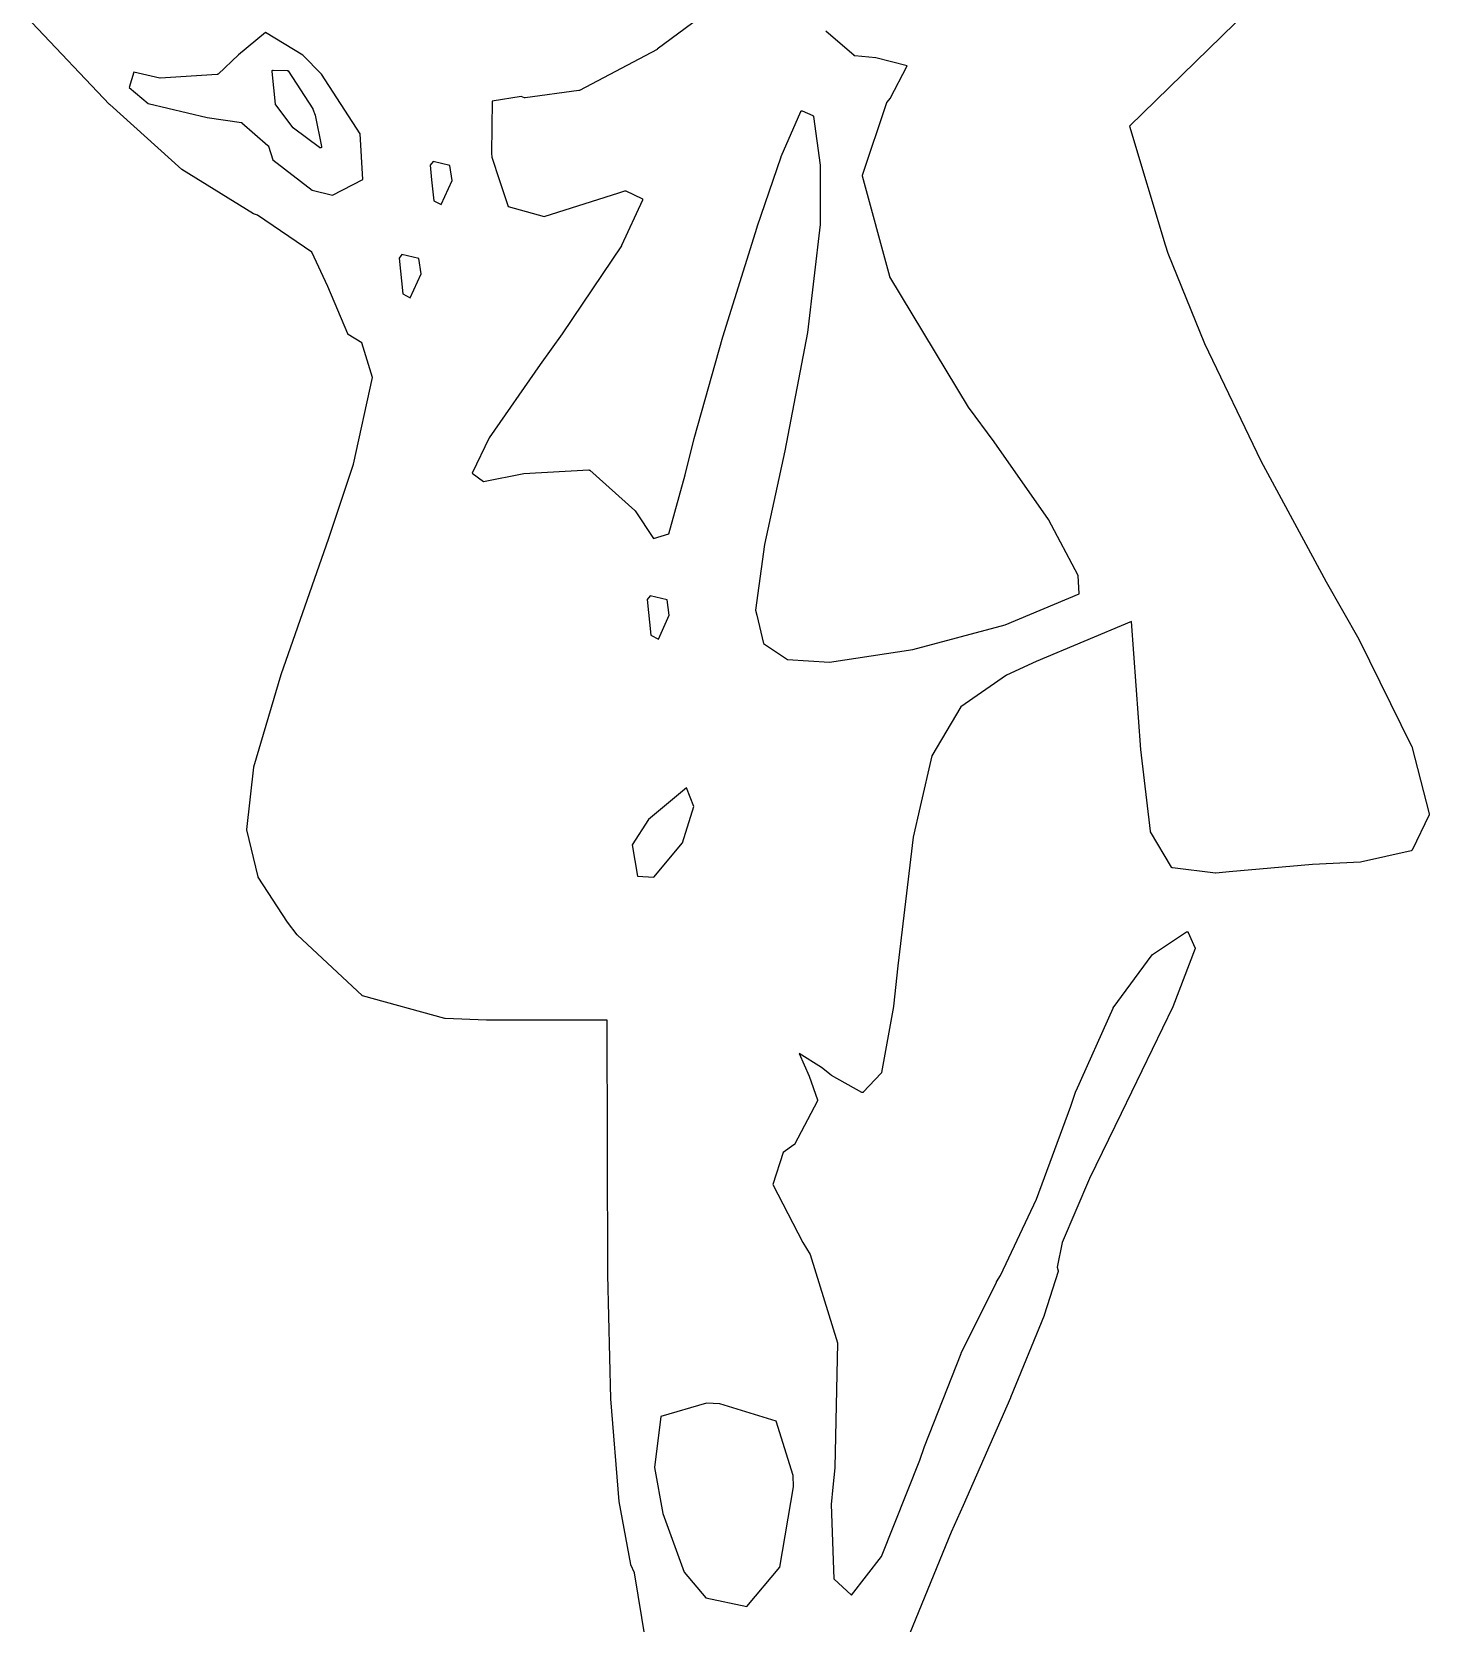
# Model space of a CAD drawing. Extents: x 69 to 231, y -99 to -49.
# Drawn here: x 105.63 to 111.35, y -87.87 to -81.35 of the extents above; entities that cross this region are included whole.
import ezdxf

# ---------------------------------------------------------------- set-up
doc = ezdxf.new("R2010")
doc.units = 0
doc.layers.add('BLACK', color=7, linetype='CONTINUOUS')

msp = doc.modelspace()

# ---------------------------------------------------------------- linework, layer by layer
at = {"layer": 'BLACK', "linetype": 'CONTINUOUS'}
for p, q in [((111.107, -80.7811), (110.125, -81.741)), ((108.537, -81.1698), (108.192, -81.4256)), ((105.95, -81.6514), (105.632, -81.3159)), ((106.588, -81.3565), (106.478, -81.4482)), ((106.741, -81.4493), (106.588, -81.3565)), ((108.998, -81.4515), (108.881, -81.3522)), ((106.478, -81.4482), (106.394, -81.5277)), ((106.817, -81.5271), (106.741, -81.4493)), ((108.191, -81.426), (107.873, -81.5943)), ((108.192, -81.4256), (108.191, -81.4256)), ((108.191, -81.4256), (108.191, -81.4258)), ((108.191, -81.4258), (108.191, -81.426)), ((108.998, -81.4518), (108.998, -81.4515)), ((108.998, -81.4515), (108.998, -81.4515)), ((108.998, -81.4515), (108.998, -81.4515)), ((108.998, -81.452), (108.998, -81.4518)), ((108.999, -81.452), (108.998, -81.452)), ((108.999, -81.4522), (108.999, -81.452)), ((108.999, -81.452), (108.999, -81.452)), ((108.999, -81.4524), (108.999, -81.4522)), ((109, -81.4525), (108.999, -81.4524)), ((108.999, -81.4524), (108.999, -81.4524)), ((108.999, -81.4524), (108.999, -81.4524)), ((109, -81.4526), (109, -81.4525)), ((109.086, -81.4609), (109, -81.4526)), ((109, -81.4526), (109, -81.4526)), ((109, -81.4526), (109, -81.4526)), ((109, -81.4526), (109, -81.4526)), ((109.214, -81.4932), (109.086, -81.4609)), ((106.049, -81.5195), (106.03, -81.5827)), ((106.156, -81.5443), (106.049, -81.5195)), ((106.615, -81.5133), (106.616, -81.5131)), ((106.615, -81.5135), (106.615, -81.5133)), ((106.615, -81.5138), (106.615, -81.5135)), ((106.615, -81.5139), (106.615, -81.5138)), ((106.615, -81.5141), (106.615, -81.5139)), ((106.615, -81.5144), (106.615, -81.5141)), ((106.615, -81.5147), (106.615, -81.5144)), ((106.615, -81.5149), (106.615, -81.5147)), ((106.615, -81.515), (106.615, -81.5149)), ((106.615, -81.5153), (106.615, -81.515)), ((106.615, -81.5156), (106.615, -81.5153)), ((106.615, -81.5158), (106.615, -81.5156)), ((106.615, -81.516), (106.615, -81.5158)), ((106.615, -81.5163), (106.615, -81.516)), ((106.615, -81.5166), (106.615, -81.5163)), ((106.615, -81.5167), (106.615, -81.5166)), ((106.629, -81.651), (106.615, -81.5167)), ((106.616, -81.5123), (106.617, -81.5121)), ((106.616, -81.5124), (106.616, -81.5123)), ((106.616, -81.5125), (106.616, -81.5124)), ((106.616, -81.5127), (106.616, -81.5125)), ((106.616, -81.513), (106.616, -81.5127)), ((106.616, -81.5131), (106.616, -81.513)), ((106.617, -81.5116), (106.618, -81.5115)), ((106.617, -81.5117), (106.617, -81.5116)), ((106.617, -81.5118), (106.617, -81.5117)), ((106.617, -81.5119), (106.617, -81.5118)), ((106.617, -81.5121), (106.617, -81.5119)), ((106.618, -81.5113), (106.619, -81.5112)), ((106.618, -81.5114), (106.618, -81.5113)), ((106.618, -81.5115), (106.618, -81.5114)), ((106.618, -81.5114), (106.618, -81.5114)), ((106.619, -81.5112), (106.62, -81.5111)), ((106.619, -81.5112), (106.619, -81.5112)), ((106.619, -81.5112), (106.619, -81.5112)), ((106.619, -81.5112), (106.619, -81.5112)), ((106.62, -81.5111), (106.677, -81.5123)), ((106.677, -81.5123), (106.677, -81.5123)), ((106.677, -81.5123), (106.677, -81.5123)), ((106.677, -81.5123), (106.678, -81.5124)), ((106.678, -81.5124), (106.678, -81.5124)), ((106.678, -81.5124), (106.678, -81.5124)), ((106.678, -81.5124), (106.678, -81.5125)), ((106.678, -81.5125), (106.679, -81.5127)), ((106.679, -81.5127), (106.679, -81.5127)), ((106.679, -81.5127), (106.679, -81.5127)), ((106.679, -81.5127), (106.679, -81.5129)), ((106.679, -81.5129), (106.68, -81.5131)), ((106.68, -81.5131), (106.68, -81.5132)), ((106.68, -81.5132), (106.68, -81.5132)), ((106.68, -81.5132), (106.68, -81.5135)), ((106.68, -81.5135), (106.68, -81.5138)), ((106.68, -81.5138), (106.68, -81.5138)), ((106.68, -81.5138), (106.68, -81.5138)), ((106.68, -81.5138), (106.681, -81.5142)), ((106.681, -81.5142), (106.681, -81.5145)), ((106.681, -81.5145), (106.782, -81.6701)), ((109.145, -81.6269), (109.214, -81.4932)), ((106.03, -81.5827), (106.108, -81.6478)), ((106.156, -81.5444), (106.156, -81.5443)), ((106.157, -81.5445), (106.156, -81.5444)), ((106.156, -81.5444), (106.156, -81.5444)), ((106.156, -81.5444), (106.156, -81.5444)), ((106.391, -81.529), (106.157, -81.5444)), ((106.157, -81.5444), (106.157, -81.5445)), ((106.157, -81.5445), (106.157, -81.5444)), ((106.157, -81.5444), (106.157, -81.5445)), ((106.392, -81.5289), (106.391, -81.529)), ((106.391, -81.529), (106.391, -81.529)), ((106.391, -81.529), (106.391, -81.529)), ((106.393, -81.5285), (106.392, -81.5286)), ((106.392, -81.5286), (106.392, -81.5287)), ((106.392, -81.5287), (106.392, -81.5288)), ((106.392, -81.5288), (106.392, -81.5288)), ((106.392, -81.5288), (106.392, -81.5289)), ((106.394, -81.528), (106.393, -81.5281)), ((106.393, -81.5281), (106.393, -81.5283)), ((106.393, -81.5283), (106.393, -81.5284)), ((106.393, -81.5284), (106.393, -81.5285)), ((106.394, -81.5277), (106.394, -81.5277)), ((106.394, -81.5277), (106.394, -81.5278)), ((106.394, -81.5278), (106.394, -81.528)), ((106.976, -81.7722), (106.817, -81.5271)), ((105.951, -81.6515), (105.95, -81.6514)), ((105.951, -81.6516), (105.951, -81.6515)), ((106.246, -81.9177), (105.951, -81.6516)), ((105.951, -81.6516), (105.951, -81.6516)), ((106.108, -81.6478), (106.349, -81.7051)), ((106.629, -81.6514), (106.629, -81.651)), ((106.629, -81.6517), (106.629, -81.6514)), ((106.629, -81.6519), (106.629, -81.6517)), ((106.629, -81.652), (106.629, -81.6519)), ((106.629, -81.6523), (106.629, -81.652)), ((106.629, -81.6527), (106.629, -81.6523)), ((106.629, -81.6528), (106.629, -81.6527)), ((106.629, -81.6529), (106.629, -81.6528)), ((106.63, -81.6532), (106.629, -81.6529)), ((106.63, -81.6535), (106.63, -81.6532)), ((106.63, -81.6536), (106.63, -81.6535)), ((106.702, -81.7469), (106.63, -81.6536)), ((107.516, -81.6383), (107.513, -81.8505)), ((107.635, -81.6194), (107.516, -81.6383)), ((107.649, -81.6244), (107.635, -81.6194)), ((107.649, -81.6245), (107.649, -81.6244)), ((107.649, -81.6244), (107.649, -81.6244)), ((107.649, -81.6246), (107.649, -81.6245)), ((107.65, -81.6246), (107.649, -81.6246)), ((107.65, -81.6247), (107.65, -81.6246)), ((107.65, -81.6246), (107.65, -81.6246)), ((107.651, -81.6247), (107.65, -81.6247)), ((107.65, -81.6247), (107.65, -81.6247)), ((107.871, -81.5949), (107.651, -81.6247)), ((107.651, -81.6247), (107.651, -81.6247)), ((107.651, -81.6247), (107.651, -81.6247)), ((107.651, -81.6247), (107.651, -81.6247)), ((107.872, -81.5947), (107.871, -81.5948)), ((107.871, -81.5948), (107.871, -81.5949)), ((107.873, -81.5944), (107.872, -81.5945)), ((107.872, -81.5945), (107.872, -81.5946)), ((107.872, -81.5946), (107.872, -81.5947)), ((107.872, -81.5947), (107.872, -81.5947)), ((107.873, -81.5943), (107.873, -81.5944)), ((109.032, -81.9414), (109.132, -81.6433)), ((109.132, -81.642), (109.133, -81.6417)), ((109.132, -81.6423), (109.132, -81.642)), ((109.132, -81.6424), (109.132, -81.6423)), ((109.132, -81.6425), (109.132, -81.6424)), ((109.132, -81.6428), (109.132, -81.6425)), ((109.132, -81.6432), (109.132, -81.6428)), ((109.132, -81.6433), (109.132, -81.6432)), ((109.133, -81.6417), (109.145, -81.6269)), ((106.349, -81.7051), (106.49, -81.7254)), ((106.782, -81.6701), (106.782, -81.6701)), ((106.782, -81.6701), (106.782, -81.6701)), ((106.782, -81.6701), (106.782, -81.6701)), ((106.782, -81.6701), (106.782, -81.6705)), ((106.782, -81.6705), (106.782, -81.671)), ((106.782, -81.671), (106.782, -81.671)), ((106.782, -81.671), (106.782, -81.671)), ((106.782, -81.671), (106.791, -81.6951)), ((106.791, -81.6951), (106.791, -81.6952)), ((106.791, -81.6952), (106.791, -81.6955)), ((106.791, -81.6955), (106.791, -81.6958)), ((106.791, -81.6958), (106.818, -81.8231)), ((108.699, -81.8651), (108.779, -81.6807)), ((108.779, -81.6798), (108.78, -81.679)), ((108.779, -81.6806), (108.779, -81.6798)), ((108.779, -81.6807), (108.779, -81.6806)), ((108.78, -81.679), (108.781, -81.6784)), ((108.781, -81.6781), (108.782, -81.678)), ((108.781, -81.6784), (108.781, -81.6781)), ((108.782, -81.6778), (108.783, -81.6777)), ((108.782, -81.678), (108.782, -81.6778)), ((108.783, -81.6777), (108.784, -81.6777)), ((108.784, -81.6777), (108.784, -81.6777)), ((108.784, -81.6777), (108.785, -81.6778)), ((108.785, -81.6778), (108.785, -81.6779)), ((108.785, -81.6779), (108.785, -81.6781)), ((108.785, -81.6781), (108.785, -81.6781)), ((108.785, -81.6781), (108.828, -81.697)), ((108.828, -81.697), (108.828, -81.697)), ((108.828, -81.697), (108.828, -81.697)), ((108.828, -81.697), (108.829, -81.6971)), ((108.829, -81.6971), (108.829, -81.6973)), ((108.829, -81.6973), (108.829, -81.6975)), ((108.829, -81.6975), (108.829, -81.6975)), ((108.829, -81.6975), (108.829, -81.6976)), ((108.829, -81.6976), (108.83, -81.6979)), ((108.83, -81.6979), (108.83, -81.6981)), ((108.83, -81.6981), (108.83, -81.6982)), ((108.83, -81.6982), (108.83, -81.6982)), ((108.83, -81.6982), (108.83, -81.6986)), ((108.83, -81.6986), (108.831, -81.6989)), ((108.831, -81.6989), (108.831, -81.699)), ((108.831, -81.699), (108.831, -81.699)), ((108.831, -81.699), (108.831, -81.6994)), ((108.831, -81.6994), (108.831, -81.6998)), ((108.831, -81.6998), (108.831, -81.6998)), ((108.831, -81.6998), (108.831, -81.6999)), ((108.831, -81.6999), (108.831, -81.7003)), ((108.831, -81.7003), (108.831, -81.7007)), ((108.831, -81.7007), (108.831, -81.7008)), ((108.831, -81.7008), (108.831, -81.7009)), ((108.831, -81.7009), (108.859, -81.9006)), ((106.49, -81.7254), (106.49, -81.7254)), ((106.49, -81.7254), (106.49, -81.7254)), ((106.49, -81.7254), (106.49, -81.7254)), ((106.49, -81.7254), (106.49, -81.7254)), ((106.49, -81.7254), (106.49, -81.7255)), ((106.49, -81.7255), (106.49, -81.7256)), ((106.49, -81.7256), (106.491, -81.7256)), ((106.491, -81.7256), (106.491, -81.7256)), ((106.491, -81.7256), (106.491, -81.7258)), ((106.491, -81.7258), (106.491, -81.726)), ((106.491, -81.726), (106.491, -81.726)), ((106.491, -81.726), (106.491, -81.726)), ((106.491, -81.726), (106.492, -81.7263)), ((106.492, -81.7263), (106.492, -81.7266)), ((106.492, -81.7266), (106.598, -81.8197)), ((106.702, -81.747), (106.702, -81.7469)), ((106.702, -81.7472), (106.702, -81.747)), ((106.703, -81.7474), (106.702, -81.7472)), ((106.703, -81.7476), (106.703, -81.7474)), ((106.703, -81.7477), (106.703, -81.7476)), ((106.703, -81.7478), (106.703, -81.7477)), ((106.703, -81.7479), (106.703, -81.7478)), ((106.81, -81.8281), (106.703, -81.7479)), ((106.987, -81.9581), (106.976, -81.7722)), ((110.125, -81.741), (110.271, -82.2265)), ((106.598, -81.8197), (106.598, -81.8197)), ((106.598, -81.8197), (106.599, -81.8199)), ((106.599, -81.8199), (106.599, -81.8201)), ((106.599, -81.8201), (106.599, -81.8203)), ((106.599, -81.8203), (106.599, -81.8204)), ((106.599, -81.8204), (106.599, -81.8207)), ((106.599, -81.8207), (106.599, -81.8209)), ((106.599, -81.8209), (106.599, -81.8211)), ((106.599, -81.8211), (106.6, -81.8213)), ((106.6, -81.8213), (106.6, -81.8216)), ((106.6, -81.8216), (106.6, -81.8218)), ((106.6, -81.8218), (106.619, -81.8786)), ((106.81, -81.8282), (106.81, -81.8281)), ((106.81, -81.8283), (106.81, -81.8282)), ((106.811, -81.8285), (106.81, -81.8283)), ((106.811, -81.8286), (106.811, -81.8285)), ((106.811, -81.8287), (106.811, -81.8286)), ((106.811, -81.8288), (106.811, -81.8287)), ((106.812, -81.829), (106.811, -81.8288)), ((106.811, -81.8288), (106.811, -81.8288)), ((106.812, -81.8291), (106.812, -81.829)), ((106.812, -81.829), (106.812, -81.829)), ((106.812, -81.829), (106.812, -81.829)), ((106.813, -81.8291), (106.812, -81.8291)), ((106.814, -81.8291), (106.813, -81.8291)), ((106.813, -81.8291), (106.813, -81.8291)), ((106.813, -81.8291), (106.813, -81.8291)), ((106.813, -81.8291), (106.813, -81.8291)), ((106.815, -81.8288), (106.814, -81.8289)), ((106.814, -81.8289), (106.814, -81.829)), ((106.814, -81.829), (106.814, -81.829)), ((106.814, -81.829), (106.814, -81.8291)), ((106.816, -81.8284), (106.815, -81.8286)), ((106.815, -81.8286), (106.815, -81.8287)), ((106.815, -81.8287), (106.815, -81.8288)), ((106.815, -81.8288), (106.815, -81.8288)), ((106.817, -81.8277), (106.816, -81.8278)), ((106.816, -81.8278), (106.816, -81.8279)), ((106.816, -81.8279), (106.816, -81.8281)), ((106.816, -81.8281), (106.816, -81.8283)), ((106.816, -81.8283), (106.816, -81.8284)), ((106.816, -81.8284), (106.816, -81.8284)), ((106.818, -81.8263), (106.817, -81.8266)), ((106.817, -81.8266), (106.817, -81.8269)), ((106.817, -81.8269), (106.817, -81.827)), ((106.817, -81.827), (106.817, -81.8272)), ((106.817, -81.8272), (106.817, -81.8274)), ((106.817, -81.8274), (106.817, -81.8277)), ((106.818, -81.8231), (106.818, -81.8232)), ((106.818, -81.8232), (106.818, -81.8233)), ((106.818, -81.8233), (106.818, -81.8235)), ((106.818, -81.8235), (106.818, -81.8238)), ((106.818, -81.8238), (106.818, -81.8241)), ((106.818, -81.8241), (106.818, -81.8243)), ((106.818, -81.8243), (106.818, -81.8244)), ((106.818, -81.8244), (106.818, -81.8248)), ((106.818, -81.8248), (106.818, -81.8251)), ((106.818, -81.8251), (106.818, -81.8253)), ((106.818, -81.8253), (106.818, -81.8254)), ((106.818, -81.8254), (106.818, -81.8257)), ((106.818, -81.8257), (106.818, -81.826)), ((106.818, -81.826), (106.818, -81.8262)), ((106.818, -81.8262), (106.818, -81.8263)), ((107.513, -81.8505), (107.515, -81.8678)), ((106.619, -81.8786), (106.78, -82.0022)), ((107.274, -81.8849), (107.262, -81.8995)), ((107.262, -81.8995), (107.268, -81.9606)), ((107.343, -81.9009), (107.274, -81.8849)), ((107.352, -81.9633), (107.343, -81.9009)), ((107.515, -81.8678), (107.546, -81.9625)), ((108.601, -82.1529), (108.699, -81.8654)), ((108.699, -81.8652), (108.699, -81.8651)), ((108.699, -81.8654), (108.699, -81.8652)), ((108.699, -81.8654), (108.699, -81.8654)), ((108.859, -81.9014), (108.858, -82.1425)), ((108.859, -81.9006), (108.859, -81.9007)), ((108.859, -81.9007), (108.859, -81.901)), ((108.859, -81.901), (108.859, -81.9014)), ((106.246, -81.9179), (106.246, -81.9177)), ((106.246, -81.9182), (106.246, -81.9179)), ((106.539, -82.0987), (106.246, -81.9182)), ((106.246, -81.9182), (106.246, -81.9182)), ((106.863, -82.0229), (106.987, -81.9581)), ((107.268, -81.9606), (107.277, -82.0455)), ((107.308, -82.0616), (107.352, -81.9633)), ((107.546, -81.9625), (107.581, -82.0686)), ((109.032, -81.9418), (109.032, -81.9414)), ((109.032, -81.9423), (109.032, -81.9418)), ((109.032, -81.9428), (109.032, -81.9423)), ((109.032, -81.9423), (109.032, -81.9423)), ((109.032, -81.9423), (109.032, -81.9423)), ((109.032, -81.9432), (109.032, -81.9428)), ((109.032, -81.9433), (109.032, -81.9432)), ((109.032, -81.9438), (109.032, -81.9433)), ((109.032, -81.9433), (109.032, -81.9433)), ((109.032, -81.9442), (109.032, -81.9438)), ((109.032, -81.9443), (109.032, -81.9442)), ((109.143, -82.3556), (109.032, -81.9443)), ((109.032, -81.9443), (109.032, -81.9443)), ((109.032, -81.9443), (109.032, -81.9443)), ((106.78, -82.0022), (106.863, -82.0229)), ((107.277, -82.0455), (107.308, -82.0616)), ((107.729, -82.1098), (108.035, -82.0135)), ((108.035, -82.0135), (108.059, -82.0052)), ((108.131, -82.0427), (108.046, -82.2289)), ((108.059, -82.0052), (108.06, -82.0051)), ((108.059, -82.0052), (108.059, -82.0052)), ((108.06, -82.005), (108.061, -82.0049)), ((108.06, -82.0051), (108.06, -82.005)), ((108.06, -82.005), (108.06, -82.005)), ((108.06, -82.005), (108.06, -82.005)), ((108.061, -82.0049), (108.061, -82.0049)), ((108.061, -82.0049), (108.061, -82.0049)), ((108.061, -82.0049), (108.061, -82.0049)), ((108.061, -82.0049), (108.062, -82.005)), ((108.062, -82.005), (108.062, -82.0051)), ((108.062, -82.0051), (108.062, -82.0051)), ((108.062, -82.0051), (108.062, -82.0051)), ((108.062, -82.0051), (108.063, -82.0052)), ((108.063, -82.0052), (108.063, -82.0054)), ((108.063, -82.0054), (108.129, -82.0361)), ((108.129, -82.0361), (108.129, -82.0361)), ((108.129, -82.0361), (108.129, -82.0361)), ((108.129, -82.0361), (108.129, -82.0361)), ((108.129, -82.0361), (108.129, -82.0364)), ((108.129, -82.0364), (108.13, -82.0366)), ((108.13, -82.0366), (108.13, -82.0366)), ((108.13, -82.0366), (108.13, -82.0366)), ((108.13, -82.0366), (108.13, -82.037)), ((108.13, -82.037), (108.13, -82.0372)), ((108.13, -82.0372), (108.131, -82.0372)), ((108.131, -82.0372), (108.131, -82.0373)), ((108.131, -82.0373), (108.131, -82.0377)), ((108.131, -82.0377), (108.131, -82.038)), ((108.131, -82.038), (108.131, -82.038)), ((108.131, -82.038), (108.131, -82.0381)), ((108.131, -82.0381), (108.131, -82.0385)), ((108.131, -82.0385), (108.132, -82.0389)), ((108.132, -82.0422), (108.131, -82.0427)), ((108.132, -82.0389), (108.132, -82.0389)), ((108.132, -82.0389), (108.132, -82.0389)), ((108.132, -82.0389), (108.132, -82.0394)), ((108.132, -82.0394), (108.132, -82.0398)), ((108.132, -82.0398), (108.132, -82.0399)), ((108.132, -82.0399), (108.132, -82.0399)), ((108.132, -82.0399), (108.132, -82.0404)), ((108.132, -82.0404), (108.132, -82.0408)), ((108.132, -82.0408), (108.132, -82.0408)), ((108.132, -82.0408), (108.132, -82.0409)), ((108.132, -82.0409), (108.132, -82.0413)), ((108.132, -82.0413), (108.132, -82.0418)), ((108.132, -82.0418), (108.132, -82.0418)), ((108.132, -82.0418), (108.132, -82.0418)), ((108.132, -82.0418), (108.132, -82.0422)), ((106.539, -82.0988), (106.539, -82.0987)), ((106.539, -82.099), (106.539, -82.0988)), ((106.539, -82.0991), (106.539, -82.099)), ((106.555, -82.1052), (106.539, -82.0991)), ((106.778, -82.2556), (106.555, -82.1052)), ((107.581, -82.0686), (107.729, -82.1098)), ((108.46, -82.6027), (108.601, -82.153)), ((108.601, -82.153), (108.601, -82.1529)), ((108.601, -82.1529), (108.601, -82.1529)), ((108.601, -82.1529), (108.601, -82.1529)), ((108.858, -82.1431), (108.807, -82.5847)), ((108.858, -82.1425), (108.858, -82.1426)), ((108.858, -82.1426), (108.858, -82.1428)), ((108.858, -82.1428), (108.858, -82.1431)), ((108.046, -82.2297), (107.966, -82.3478)), ((108.046, -82.2289), (108.046, -82.229)), ((108.046, -82.229), (108.046, -82.2293)), ((108.046, -82.2293), (108.046, -82.2297)), ((110.271, -82.2265), (110.281, -82.26)), ((106.844, -82.3968), (106.778, -82.2556)), ((107.147, -82.2659), (107.135, -82.2805)), ((107.135, -82.2805), (107.15, -82.4265)), ((107.216, -82.2819), (107.147, -82.2659)), ((107.225, -82.3443), (107.216, -82.2819)), ((110.281, -82.26), (110.431, -82.6303)), ((107.181, -82.4426), (107.225, -82.3443)), ((107.966, -82.3478), (107.802, -82.5898)), ((109.143, -82.3557), (109.143, -82.3556)), ((109.143, -82.3559), (109.143, -82.3557)), ((109.143, -82.3562), (109.143, -82.3559)), ((109.143, -82.3565), (109.143, -82.3562)), ((109.143, -82.3566), (109.143, -82.3565)), ((109.143, -82.3568), (109.143, -82.3566)), ((109.143, -82.3569), (109.143, -82.3568)), ((109.466, -82.8905), (109.143, -82.3569)), ((106.925, -82.5902), (106.844, -82.3968)), ((107.15, -82.4265), (107.181, -82.4426)), ((106.925, -82.5903), (106.925, -82.5902)), ((106.926, -82.5907), (106.925, -82.5903)), ((106.925, -82.5903), (106.925, -82.5903)), ((106.926, -82.5911), (106.926, -82.5907)), ((106.926, -82.5915), (106.926, -82.5911)), ((106.926, -82.5911), (106.926, -82.5911)), ((106.926, -82.5911), (106.926, -82.5911)), ((106.926, -82.5918), (106.926, -82.5915)), ((106.926, -82.5919), (106.926, -82.5918)), ((106.927, -82.5922), (106.926, -82.5919)), ((106.926, -82.5919), (106.926, -82.5919)), ((106.927, -82.5924), (106.927, -82.5922)), ((106.927, -82.5925), (106.927, -82.5924)), ((106.983, -82.6271), (106.927, -82.5925)), ((106.927, -82.5925), (106.927, -82.5925)), ((106.927, -82.5925), (106.927, -82.5925)), ((107.026, -82.7685), (106.983, -82.6271)), ((107.802, -82.5899), (107.712, -82.7154)), ((107.802, -82.5898), (107.802, -82.5898)), ((107.802, -82.5898), (107.802, -82.5898)), ((107.802, -82.5898), (107.802, -82.5899)), ((108.343, -83.0182), (108.46, -82.6028)), ((108.46, -82.6028), (108.46, -82.6027)), ((108.46, -82.6027), (108.46, -82.6027)), ((108.46, -82.6028), (108.46, -82.6028)), ((108.807, -82.5851), (108.714, -83.0685)), ((108.807, -82.5847), (108.807, -82.5848)), ((108.807, -82.5848), (108.807, -82.585)), ((108.807, -82.585), (108.807, -82.5851)), ((110.431, -82.6303), (110.662, -83.1102)), ((107.712, -82.7154), (107.504, -83.0162)), ((106.948, -83.1237), (107.026, -82.7685)), ((109.466, -82.8906), (109.466, -82.8905)), ((109.466, -82.8908), (109.466, -82.8906)), ((109.466, -82.8909), (109.466, -82.8908)), ((109.571, -83.0319), (109.466, -82.8909)), ((107.504, -83.0162), (107.434, -83.1609)), ((108.306, -83.1674), (108.343, -83.0184)), ((108.343, -83.0183), (108.343, -83.0182)), ((108.343, -83.0184), (108.343, -83.0183)), ((108.343, -83.0183), (108.343, -83.0183)), ((108.714, -83.0686), (108.63, -83.4526)), ((108.714, -83.0685), (108.714, -83.0686)), ((108.714, -83.0686), (108.714, -83.0686)), ((108.714, -83.0686), (108.714, -83.0686)), ((109.793, -83.3498), (109.571, -83.0319)), ((106.847, -83.4265), (106.948, -83.1237)), ((107.645, -83.1614), (107.912, -83.1472)), ((107.912, -83.1472), (107.912, -83.1472)), ((107.912, -83.1472), (107.912, -83.1472)), ((107.912, -83.1472), (107.913, -83.1473)), ((107.913, -83.1473), (107.913, -83.1473)), ((107.913, -83.1473), (107.913, -83.1473)), ((107.913, -83.1473), (107.913, -83.1473)), ((107.913, -83.1473), (107.913, -83.1474)), ((107.913, -83.1474), (107.914, -83.1475)), ((107.914, -83.1475), (107.914, -83.1475)), ((107.914, -83.1475), (107.914, -83.1475)), ((107.914, -83.1475), (107.914, -83.1477)), ((107.914, -83.1477), (107.915, -83.1479)), ((107.915, -83.1479), (107.915, -83.1479)), ((107.915, -83.1479), (107.915, -83.148)), ((107.915, -83.148), (107.915, -83.1482)), ((107.915, -83.1482), (107.916, -83.1485)), ((107.916, -83.1485), (108.1, -83.313)), ((110.662, -83.1102), (110.93, -83.6048)), ((107.434, -83.1609), (107.481, -83.1945)), ((107.481, -83.1945), (107.645, -83.1615)), ((107.645, -83.1615), (107.645, -83.1614)), ((107.645, -83.1615), (107.645, -83.1615)), ((107.645, -83.1615), (107.645, -83.1615)), ((108.239, -83.4088), (108.306, -83.1674)), ((108.1, -83.313), (108.1, -83.3131)), ((108.1, -83.3131), (108.1, -83.3132)), ((108.1, -83.3132), (108.1, -83.3133)), ((108.1, -83.3133), (108.101, -83.3135)), ((108.101, -83.3135), (108.101, -83.3138)), ((108.101, -83.3138), (108.101, -83.3139)), ((108.101, -83.3139), (108.101, -83.314)), ((108.101, -83.314), (108.176, -83.4279)), ((108.176, -83.4279), (108.239, -83.4088)), ((109.915, -83.579), (109.793, -83.3498)), ((106.652, -83.984), (106.847, -83.4265)), ((108.63, -83.4526), (108.594, -83.7215)), ((109.919, -83.6538), (109.915, -83.579)), ((110.93, -83.6048), (111.063, -83.8399)), ((108.163, -83.6629), (108.151, -83.6775)), ((108.232, -83.6789), (108.163, -83.6629)), ((109.616, -83.7804), (109.919, -83.6538)), ((108.151, -83.6775), (108.166, -83.8235)), ((108.241, -83.7413), (108.232, -83.6789)), ((108.594, -83.7215), (108.599, -83.7409)), ((108.197, -83.8396), (108.241, -83.7413)), ((108.599, -83.7409), (108.626, -83.8569)), ((109.238, -83.8825), (109.616, -83.7804)), ((110.133, -83.7673), (109.743, -83.9312)), ((110.171, -84.2911), (110.133, -83.7673)), ((108.166, -83.8235), (108.197, -83.8396)), ((108.626, -83.8569), (108.725, -83.9225)), ((111.063, -83.8399), (111.063, -83.84)), ((111.063, -83.84), (111.063, -83.8401)), ((111.063, -83.8401), (111.063, -83.8401)), ((111.063, -83.8401), (111.279, -84.2774)), ((108.725, -83.9225), (108.897, -83.9343)), ((108.897, -83.9343), (109.238, -83.8825)), ((109.743, -83.9312), (109.621, -83.9864)), ((106.541, -84.3621), (106.652, -83.9843)), ((106.652, -83.9841), (106.652, -83.984)), ((106.652, -83.9842), (106.652, -83.9841)), ((106.652, -83.9843), (106.652, -83.9842)), ((109.621, -83.9864), (109.434, -84.1169)), ((109.434, -84.1169), (109.316, -84.3174)), ((109.316, -84.3174), (109.268, -84.5246)), ((110.171, -84.2912), (110.171, -84.2911)), ((110.171, -84.2913), (110.171, -84.2912)), ((110.171, -84.2914), (110.171, -84.2913)), ((110.211, -84.6255), (110.171, -84.2914)), ((111.279, -84.2774), (111.279, -84.2774)), ((111.279, -84.2774), (111.279, -84.2779)), ((111.279, -84.2779), (111.28, -84.2783)), ((111.28, -84.2783), (111.351, -84.5543)), ((106.512, -84.6185), (106.541, -84.3629)), ((106.541, -84.3624), (106.541, -84.3621)), ((106.541, -84.3628), (106.541, -84.3624)), ((106.541, -84.3629), (106.541, -84.3628)), ((108.312, -84.4483), (108.156, -84.577)), ((108.341, -84.5237), (108.312, -84.4483)), ((108.156, -84.577), (108.089, -84.6816)), ((108.295, -84.6732), (108.341, -84.5237)), ((109.268, -84.5246), (109.239, -84.6502)), ((111.351, -84.5577), (111.281, -84.7032)), ((111.351, -84.5543), (111.351, -84.5544)), ((111.351, -84.5544), (111.351, -84.5546)), ((111.351, -84.5546), (111.351, -84.5549)), ((111.351, -84.5549), (111.351, -84.5551)), ((111.351, -84.5551), (111.351, -84.5553)), ((111.351, -84.5553), (111.351, -84.5556)), ((111.351, -84.5556), (111.351, -84.5558)), ((111.351, -84.5558), (111.351, -84.5561)), ((111.351, -84.5561), (111.351, -84.5563)), ((111.351, -84.5563), (111.351, -84.5566)), ((111.351, -84.5566), (111.351, -84.5568)), ((111.351, -84.5568), (111.351, -84.557)), ((111.351, -84.557), (111.351, -84.5573)), ((111.351, -84.5573), (111.351, -84.5575)), ((111.351, -84.5575), (111.351, -84.5577)), ((106.512, -84.6189), (106.512, -84.6185)), ((106.512, -84.6193), (106.512, -84.6189)), ((106.512, -84.6194), (106.512, -84.6193)), ((106.512, -84.6195), (106.512, -84.6194)), ((106.512, -84.6199), (106.512, -84.6195)), ((106.512, -84.6202), (106.512, -84.6199)), ((106.512, -84.6203), (106.512, -84.6202)), ((106.559, -84.8115), (106.512, -84.6203)), ((109.239, -84.6502), (109.176, -85.1764)), ((110.211, -84.626), (110.211, -84.6255)), ((110.211, -84.6255), (110.211, -84.6255)), ((110.211, -84.6255), (110.211, -84.6255)), ((110.211, -84.6265), (110.211, -84.626)), ((110.211, -84.627), (110.211, -84.6265)), ((110.211, -84.6265), (110.211, -84.6265)), ((110.211, -84.6265), (110.211, -84.6265)), ((110.211, -84.6274), (110.211, -84.627)), ((110.211, -84.6275), (110.211, -84.6274)), ((110.211, -84.6274), (110.211, -84.6274)), ((110.211, -84.6274), (110.211, -84.6274)), ((110.296, -84.7727), (110.211, -84.6275)), ((108.089, -84.6816), (108.111, -84.8093)), ((108.178, -84.8133), (108.295, -84.6732)), ((111.277, -84.7059), (111.07, -84.7515)), ((111.278, -84.7058), (111.277, -84.7059)), ((111.279, -84.7053), (111.278, -84.7054)), ((111.278, -84.7054), (111.278, -84.7056)), ((111.278, -84.7056), (111.278, -84.7056)), ((111.278, -84.7056), (111.278, -84.7057)), ((111.278, -84.7057), (111.278, -84.7058)), ((111.28, -84.7048), (111.279, -84.7049)), ((111.279, -84.7049), (111.279, -84.7051)), ((111.279, -84.7051), (111.279, -84.7052)), ((111.279, -84.7052), (111.279, -84.7053)), ((111.281, -84.7035), (111.28, -84.7037)), ((111.28, -84.7037), (111.28, -84.7039)), ((111.28, -84.7039), (111.28, -84.704)), ((111.28, -84.704), (111.28, -84.7043)), ((111.28, -84.7043), (111.28, -84.7045)), ((111.28, -84.7045), (111.28, -84.7046)), ((111.28, -84.7046), (111.28, -84.7048)), ((111.281, -84.7032), (111.281, -84.7032)), ((111.281, -84.7032), (111.281, -84.7035)), ((110.297, -84.773), (110.296, -84.7727)), ((110.297, -84.7732), (110.297, -84.773)), ((110.297, -84.7734), (110.297, -84.7732)), ((110.297, -84.7735), (110.297, -84.7734)), ((110.297, -84.7737), (110.297, -84.7735)), ((110.297, -84.774), (110.297, -84.7737)), ((110.298, -84.7741), (110.297, -84.774)), ((110.298, -84.7742), (110.298, -84.7741)), ((110.298, -84.7743), (110.298, -84.7742)), ((110.298, -84.7745), (110.298, -84.7743)), ((110.298, -84.7746), (110.298, -84.7745)), ((110.299, -84.7747), (110.298, -84.7746)), ((110.299, -84.7748), (110.299, -84.7747)), ((110.299, -84.7749), (110.299, -84.7748)), ((110.299, -84.775), (110.299, -84.7749)), ((110.3, -84.7751), (110.299, -84.775)), ((110.299, -84.775), (110.299, -84.775)), ((110.3, -84.7752), (110.3, -84.7751)), ((110.477, -84.7967), (110.3, -84.7752)), ((110.3, -84.7752), (110.3, -84.7752)), ((110.873, -84.7617), (110.532, -84.7915)), ((111.07, -84.7517), (110.873, -84.7617)), ((111.07, -84.7515), (111.07, -84.7516)), ((111.07, -84.7516), (111.07, -84.7516)), ((111.07, -84.7516), (111.07, -84.7517)), ((106.559, -84.8118), (106.559, -84.8115)), ((106.559, -84.8121), (106.559, -84.8118)), ((106.559, -84.8123), (106.559, -84.8121)), ((106.559, -84.8125), (106.559, -84.8123)), ((106.559, -84.8127), (106.559, -84.8125)), ((106.559, -84.813), (106.559, -84.8127)), ((106.559, -84.8131), (106.559, -84.813)), ((106.678, -84.9976), (106.559, -84.8131)), ((108.111, -84.8093), (108.178, -84.8133)), ((110.478, -84.7967), (110.477, -84.7967)), ((110.477, -84.7967), (110.477, -84.7967)), ((110.477, -84.7967), (110.477, -84.7967)), ((110.532, -84.7915), (110.478, -84.7967)), ((110.478, -84.7967), (110.478, -84.7967)), ((110.478, -84.7967), (110.478, -84.7967)), ((110.478, -84.7967), (110.478, -84.7967)), ((110.478, -84.7967), (110.478, -84.7967)), ((106.678, -84.9977), (106.678, -84.9976)), ((106.678, -84.9979), (106.678, -84.9977)), ((106.678, -84.998), (106.678, -84.9979)), ((106.718, -85.0496), (106.678, -84.998)), ((110.218, -85.1294), (110.358, -85.0377)), ((110.358, -85.0375), (110.358, -85.0373)), ((110.358, -85.0373), (110.359, -85.0373)), ((110.358, -85.0377), (110.358, -85.0375)), ((110.358, -85.0377), (110.358, -85.0377)), ((110.359, -85.0371), (110.359, -85.037)), ((110.359, -85.037), (110.36, -85.037)), ((110.359, -85.0372), (110.359, -85.0371)), ((110.359, -85.0373), (110.359, -85.0372)), ((110.36, -85.037), (110.36, -85.0369)), ((110.36, -85.0369), (110.36, -85.0369)), ((110.36, -85.0369), (110.36, -85.0369)), ((110.36, -85.0369), (110.361, -85.0369)), ((110.36, -85.037), (110.36, -85.037)), ((110.361, -85.0369), (110.361, -85.037)), ((110.361, -85.037), (110.361, -85.037)), ((110.361, -85.037), (110.361, -85.037)), ((110.361, -85.037), (110.362, -85.037)), ((110.362, -85.037), (110.362, -85.0371)), ((110.362, -85.0371), (110.362, -85.0372)), ((110.362, -85.0372), (110.362, -85.0373)), ((110.362, -85.0373), (110.362, -85.0373)), ((110.362, -85.0373), (110.363, -85.0375)), ((110.363, -85.0375), (110.363, -85.0377)), ((110.363, -85.0377), (110.363, -85.0377)), ((110.363, -85.0377), (110.363, -85.0378)), ((110.363, -85.0378), (110.364, -85.038)), ((110.364, -85.038), (110.364, -85.0383)), ((110.364, -85.0383), (110.364, -85.0384)), ((110.364, -85.0384), (110.364, -85.0384)), ((110.364, -85.0384), (110.364, -85.0387)), ((110.364, -85.0387), (110.365, -85.039)), ((110.365, -85.039), (110.365, -85.0391)), ((110.365, -85.0391), (110.365, -85.0392)), ((110.365, -85.0392), (110.365, -85.0395)), ((110.365, -85.0395), (110.365, -85.0399)), ((110.365, -85.0399), (110.392, -85.1018)), ((106.718, -85.0499), (106.718, -85.0496)), ((106.718, -85.0502), (106.718, -85.0499)), ((106.719, -85.0502), (106.718, -85.0502)), ((106.984, -85.2981), (106.719, -85.0502)), ((110.393, -85.1056), (110.302, -85.3437)), ((110.392, -85.1018), (110.392, -85.1018)), ((110.392, -85.1018), (110.393, -85.1022)), ((110.393, -85.1022), (110.393, -85.1027)), ((110.393, -85.1027), (110.393, -85.1027)), ((110.393, -85.1027), (110.393, -85.1028)), ((110.393, -85.1028), (110.393, -85.1032)), ((110.393, -85.1032), (110.393, -85.1036)), ((110.393, -85.1036), (110.393, -85.1037)), ((110.393, -85.1037), (110.393, -85.1037)), ((110.393, -85.1037), (110.393, -85.1042)), ((110.393, -85.1042), (110.393, -85.1046)), ((110.393, -85.1046), (110.393, -85.1047)), ((110.393, -85.1047), (110.393, -85.1047)), ((110.393, -85.1047), (110.393, -85.1051)), ((110.393, -85.1051), (110.393, -85.1056)), ((110.058, -85.3487), (110.217, -85.1307)), ((110.217, -85.1303), (110.217, -85.13)), ((110.217, -85.13), (110.218, -85.13)), ((110.217, -85.1306), (110.217, -85.1303)), ((110.217, -85.1307), (110.217, -85.1306)), ((110.218, -85.1297), (110.218, -85.1294)), ((110.218, -85.1299), (110.218, -85.1297)), ((110.218, -85.13), (110.218, -85.1299)), ((109.176, -85.1764), (109.158, -85.3419)), ((106.984, -85.2982), (106.984, -85.2981)), ((106.984, -85.2984), (106.984, -85.2982)), ((106.984, -85.2985), (106.984, -85.2984)), ((106.985, -85.2987), (106.984, -85.2985)), ((106.985, -85.2988), (106.985, -85.2987)), ((106.985, -85.2989), (106.985, -85.2988)), ((106.985, -85.299), (106.985, -85.2989)), ((106.985, -85.2991), (106.985, -85.299)), ((106.986, -85.2992), (106.985, -85.2991)), ((106.986, -85.2993), (106.986, -85.2992)), ((107.323, -85.3918), (106.986, -85.2993)), ((106.986, -85.2993), (106.986, -85.2993)), ((109.158, -85.3422), (109.11, -85.6123)), ((109.158, -85.3419), (109.158, -85.3419)), ((109.158, -85.3419), (109.158, -85.3421)), ((109.158, -85.3421), (109.158, -85.3422)), ((109.906, -85.6881), (110.058, -85.3496)), ((110.058, -85.3496), (110.058, -85.3487)), ((110.058, -85.3487), (110.058, -85.3487)), ((110.058, -85.3496), (110.058, -85.3496)), ((110.302, -85.3441), (110.09, -85.7804)), ((110.302, -85.3437), (110.302, -85.3438)), ((110.302, -85.3438), (110.302, -85.3439)), ((110.302, -85.3439), (110.302, -85.3441)), ((107.323, -85.3919), (107.323, -85.3918)), ((107.323, -85.3918), (107.323, -85.3918)), ((107.324, -85.392), (107.323, -85.3919)), ((107.323, -85.3919), (107.323, -85.3919)), ((107.493, -85.398), (107.324, -85.392)), ((107.324, -85.392), (107.324, -85.392)), ((107.324, -85.392), (107.324, -85.392)), ((107.324, -85.392), (107.324, -85.392)), ((107.987, -85.398), (107.493, -85.398)), ((107.493, -85.398), (107.493, -85.398)), ((107.493, -85.398), (107.493, -85.398)), ((107.989, -86.4408), (107.987, -85.398)), ((108.864, -85.5921), (108.772, -85.5346)), ((108.772, -85.5346), (108.814, -85.6274)), ((108.814, -85.6274), (108.814, -85.6274)), ((108.814, -85.6274), (108.814, -85.6276)), ((108.814, -85.6276), (108.814, -85.6278)), ((108.814, -85.6278), (108.848, -85.7251)), ((108.904, -85.6242), (108.864, -85.5921)), ((108.905, -85.6244), (108.904, -85.6242)), ((108.905, -85.6247), (108.905, -85.6244)), ((109.029, -85.694), (108.905, -85.6247)), ((108.905, -85.6247), (108.905, -85.6247)), ((109.108, -85.6149), (109.035, -85.693)), ((109.109, -85.6145), (109.108, -85.6149)), ((109.11, -85.6124), (109.109, -85.6128)), ((109.109, -85.6128), (109.109, -85.6132)), ((109.109, -85.6132), (109.109, -85.6133)), ((109.109, -85.6133), (109.109, -85.6133)), ((109.109, -85.6133), (109.109, -85.6137)), ((109.109, -85.6137), (109.109, -85.6141)), ((109.109, -85.6141), (109.109, -85.6141)), ((109.109, -85.6141), (109.109, -85.6142)), ((109.109, -85.6142), (109.109, -85.6145)), ((109.11, -85.6123), (109.11, -85.6123)), ((109.11, -85.6123), (109.11, -85.6123)), ((109.11, -85.6123), (109.11, -85.6123)), ((109.11, -85.6123), (109.11, -85.6124)), ((109.035, -85.6935), (109.034, -85.6936)), ((109.034, -85.6936), (109.034, -85.6937)), ((109.034, -85.6937), (109.034, -85.6939)), ((109.034, -85.6939), (109.034, -85.6941)), ((109.035, -85.693), (109.035, -85.6931)), ((109.035, -85.6931), (109.035, -85.6933)), ((109.035, -85.6933), (109.035, -85.6935)), ((109.885, -85.7507), (109.905, -85.6885)), ((109.905, -85.6885), (109.906, -85.6885)), ((109.906, -85.6883), (109.906, -85.6881)), ((109.906, -85.6885), (109.906, -85.6883)), ((108.848, -85.7291), (108.753, -85.9067)), ((108.848, -85.7251), (108.848, -85.7252)), ((108.848, -85.7252), (108.848, -85.7252)), ((108.848, -85.7252), (108.848, -85.7253)), ((108.848, -85.7253), (108.848, -85.7257)), ((108.848, -85.7257), (108.848, -85.7261)), ((108.848, -85.7261), (108.848, -85.7262)), ((108.848, -85.7262), (108.848, -85.7263)), ((108.848, -85.7263), (108.848, -85.7267)), ((108.848, -85.7267), (108.848, -85.7271)), ((108.848, -85.7271), (108.848, -85.7272)), ((108.848, -85.7272), (108.848, -85.7272)), ((108.848, -85.7272), (108.848, -85.7276)), ((108.848, -85.7276), (108.848, -85.7281)), ((108.848, -85.7281), (108.848, -85.7281)), ((108.848, -85.7281), (108.848, -85.7282)), ((108.848, -85.7282), (108.848, -85.7286)), ((108.848, -85.7286), (108.848, -85.729)), ((108.848, -85.729), (108.848, -85.729)), ((108.848, -85.729), (108.848, -85.7291)), ((109.029, -85.6941), (109.029, -85.694)), ((109.03, -85.6943), (109.029, -85.6941)), ((109.03, -85.6944), (109.03, -85.6943)), ((109.03, -85.6943), (109.03, -85.6943)), ((109.031, -85.6945), (109.03, -85.6944)), ((109.03, -85.6944), (109.03, -85.6944)), ((109.031, -85.6946), (109.031, -85.6945)), ((109.031, -85.6945), (109.031, -85.6945)), ((109.032, -85.6946), (109.031, -85.6946)), ((109.031, -85.6946), (109.031, -85.6946)), ((109.033, -85.6945), (109.032, -85.6945)), ((109.032, -85.6945), (109.032, -85.6946)), ((109.032, -85.6946), (109.032, -85.6946)), ((109.032, -85.6946), (109.032, -85.6946)), ((109.034, -85.6942), (109.033, -85.6943)), ((109.033, -85.6943), (109.033, -85.6944)), ((109.033, -85.6944), (109.033, -85.6944)), ((109.033, -85.6944), (109.033, -85.6945)), ((109.034, -85.6941), (109.034, -85.6941)), ((109.034, -85.6941), (109.034, -85.6942)), ((109.744, -86.1311), (109.885, -85.7507)), ((110.09, -85.7804), (109.961, -86.0463)), ((108.707, -85.9406), (108.665, -86.0715)), ((108.751, -85.9084), (108.707, -85.9406)), ((108.752, -85.9083), (108.751, -85.9084)), ((108.753, -85.9073), (108.752, -85.9076)), ((108.752, -85.9076), (108.752, -85.9077)), ((108.752, -85.9077), (108.752, -85.9078)), ((108.752, -85.9078), (108.752, -85.908)), ((108.752, -85.908), (108.752, -85.9083)), ((108.752, -85.9083), (108.752, -85.9083)), ((108.753, -85.9067), (108.753, -85.9068)), ((108.753, -85.9068), (108.753, -85.9069)), ((108.753, -85.9069), (108.753, -85.907)), ((108.753, -85.907), (108.753, -85.9073)), ((108.665, -86.0715), (108.787, -86.3081)), ((109.961, -86.0463), (109.849, -86.3087)), ((109.596, -86.4436), (109.744, -86.1311)), ((108.787, -86.3081), (108.817, -86.3569)), ((109.849, -86.3087), (109.829, -86.409)), ((108.817, -86.3569), (108.817, -86.3569)), ((108.817, -86.3569), (108.817, -86.357)), ((108.817, -86.357), (108.817, -86.3571)), ((108.817, -86.3571), (108.817, -86.3575)), ((108.817, -86.3575), (108.817, -86.3578)), ((108.817, -86.3578), (108.817, -86.3579)), ((108.817, -86.3579), (108.818, -86.358)), ((108.818, -86.358), (108.929, -86.7184)), ((109.829, -86.409), (109.832, -86.4241)), ((107.989, -86.4409), (107.989, -86.4408)), ((107.989, -86.4408), (107.989, -86.4408)), ((107.989, -86.4408), (107.989, -86.4408)), ((108.002, -86.9484), (107.989, -86.4409)), ((109.435, -86.7615), (109.58, -86.4703)), ((109.58, -86.4699), (109.596, -86.4436)), ((109.58, -86.4701), (109.58, -86.4699)), ((109.58, -86.4702), (109.58, -86.4701)), ((109.58, -86.4703), (109.58, -86.4702)), ((109.832, -86.4266), (109.775, -86.6063)), ((109.832, -86.4241), (109.832, -86.4242)), ((109.832, -86.4242), (109.832, -86.4245)), ((109.832, -86.4245), (109.832, -86.4247)), ((109.832, -86.4247), (109.832, -86.4249)), ((109.832, -86.4249), (109.832, -86.4252)), ((109.832, -86.4252), (109.832, -86.4254)), ((109.832, -86.4254), (109.832, -86.4257)), ((109.832, -86.4257), (109.832, -86.4259)), ((109.832, -86.4259), (109.832, -86.4261)), ((109.832, -86.4261), (109.832, -86.4264)), ((109.832, -86.4264), (109.832, -86.4266)), ((109.775, -86.6066), (109.638, -86.9432)), ((109.775, -86.6063), (109.775, -86.6064)), ((109.775, -86.6064), (109.775, -86.6065)), ((109.775, -86.6065), (109.775, -86.6066)), ((108.929, -86.72), (108.918, -87.2295)), ((108.929, -86.7184), (108.929, -86.7185)), ((108.929, -86.7185), (108.929, -86.7188)), ((108.929, -86.7188), (108.929, -86.719)), ((108.929, -86.719), (108.929, -86.7192)), ((108.929, -86.7192), (108.929, -86.7194)), ((108.929, -86.7194), (108.929, -86.7197)), ((108.929, -86.7197), (108.929, -86.72)), ((109.286, -87.1435), (109.435, -86.7619)), ((109.435, -86.7617), (109.435, -86.7615)), ((109.435, -86.7619), (109.435, -86.7617)), ((109.435, -86.7619), (109.435, -86.7619)), ((108.002, -86.9485), (108.002, -86.9484)), ((108.002, -86.9486), (108.002, -86.9485)), ((108.002, -86.9487), (108.002, -86.9486)), ((108.036, -87.3678), (108.002, -86.9487)), ((108.393, -86.966), (108.207, -87.0199)), ((108.448, -86.968), (108.393, -86.966)), ((108.678, -87.0389), (108.448, -86.968)), ((109.638, -86.9434), (109.444, -87.384)), ((109.638, -86.9432), (109.638, -86.9433)), ((109.638, -86.9433), (109.638, -86.9433)), ((109.638, -86.9433), (109.638, -86.9434)), ((108.207, -87.0199), (108.181, -87.229)), ((108.748, -87.2624), (108.678, -87.0389)), ((109.267, -87.1992), (109.286, -87.1437)), ((109.286, -87.1436), (109.286, -87.1435)), ((109.286, -87.1435), (109.286, -87.1435)), ((109.286, -87.1437), (109.286, -87.1436)), ((108.181, -87.229), (108.215, -87.4177)), ((108.918, -87.2299), (108.911, -87.309)), ((108.918, -87.2295), (108.918, -87.2296)), ((108.918, -87.2296), (108.918, -87.2297)), ((108.918, -87.2297), (108.918, -87.2299)), ((109.11, -87.5938), (109.267, -87.1992)), ((108.694, -87.6371), (108.749, -87.3082)), ((108.749, -87.3082), (108.748, -87.2624)), ((108.911, -87.309), (108.904, -87.3799)), ((108.036, -87.368), (108.036, -87.3678)), ((108.036, -87.3682), (108.036, -87.368)), ((108.036, -87.3683), (108.036, -87.3682)), ((108.084, -87.6263), (108.036, -87.3683)), ((108.904, -87.3799), (108.915, -87.6848)), ((109.444, -87.384), (109.394, -87.494)), ((109.444, -87.384), (109.444, -87.384)), ((109.444, -87.384), (109.444, -87.384)), ((108.215, -87.4177), (108.302, -87.6569)), ((109.394, -87.494), (109.188, -87.9971)), ((108.084, -87.6264), (108.084, -87.6263)), ((108.084, -87.6263), (108.084, -87.6263)), ((108.084, -87.6268), (108.084, -87.6264)), ((108.084, -87.6272), (108.084, -87.6268)), ((108.084, -87.6273), (108.084, -87.6272)), ((108.084, -87.6274), (108.084, -87.6273)), ((108.084, -87.6273), (108.084, -87.6273)), ((108.099, -87.66), (108.084, -87.6274)), ((108.559, -87.7979), (108.694, -87.6371)), ((108.987, -87.7514), (109.11, -87.5938)), ((108.144, -87.9342), (108.099, -87.66)), ((108.302, -87.6569), (108.39, -87.7624)), ((108.915, -87.6848), (108.987, -87.7514)), ((108.39, -87.7624), (108.559, -87.7979))]:
    msp.add_line(p, q, dxfattribs=at)

doc.saveas('drawing.dxf')
